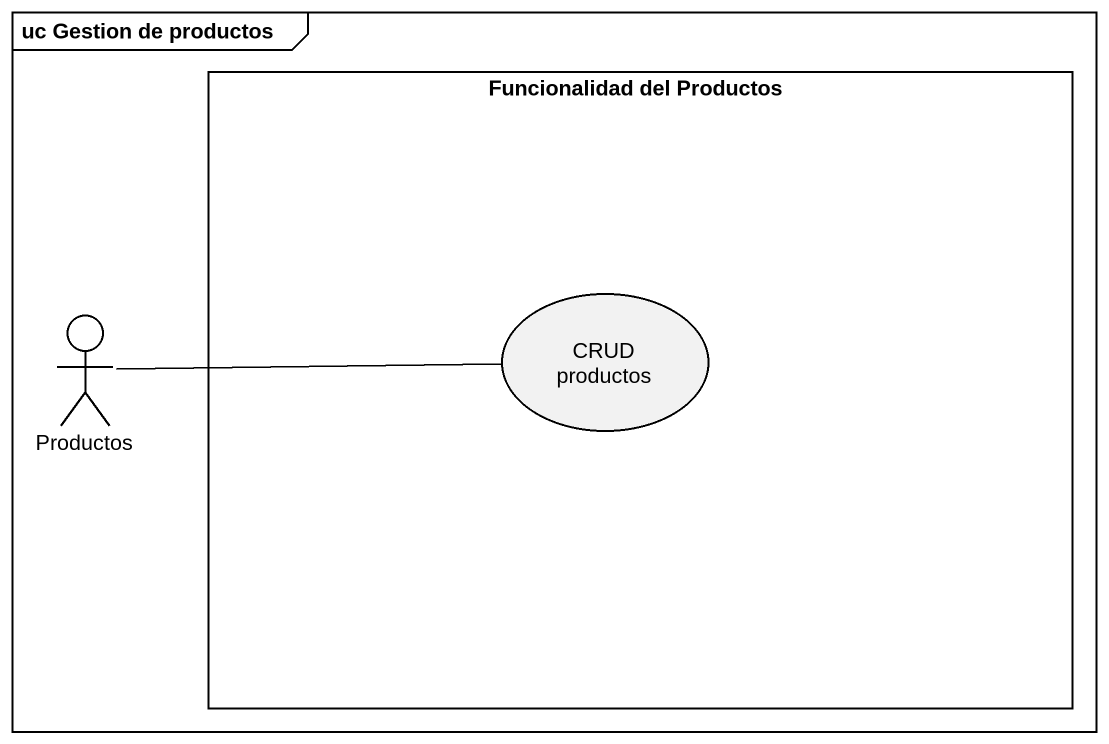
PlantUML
@startuml
mainframe uc Gestion de productos
rectangle "Funcionalidad del Productos" as Funcionalidad_del_Productos {
  usecase "CRUD productos" as CRUD_productos
}
actor Productos
Productos -right- CRUD_productos
@enduml
